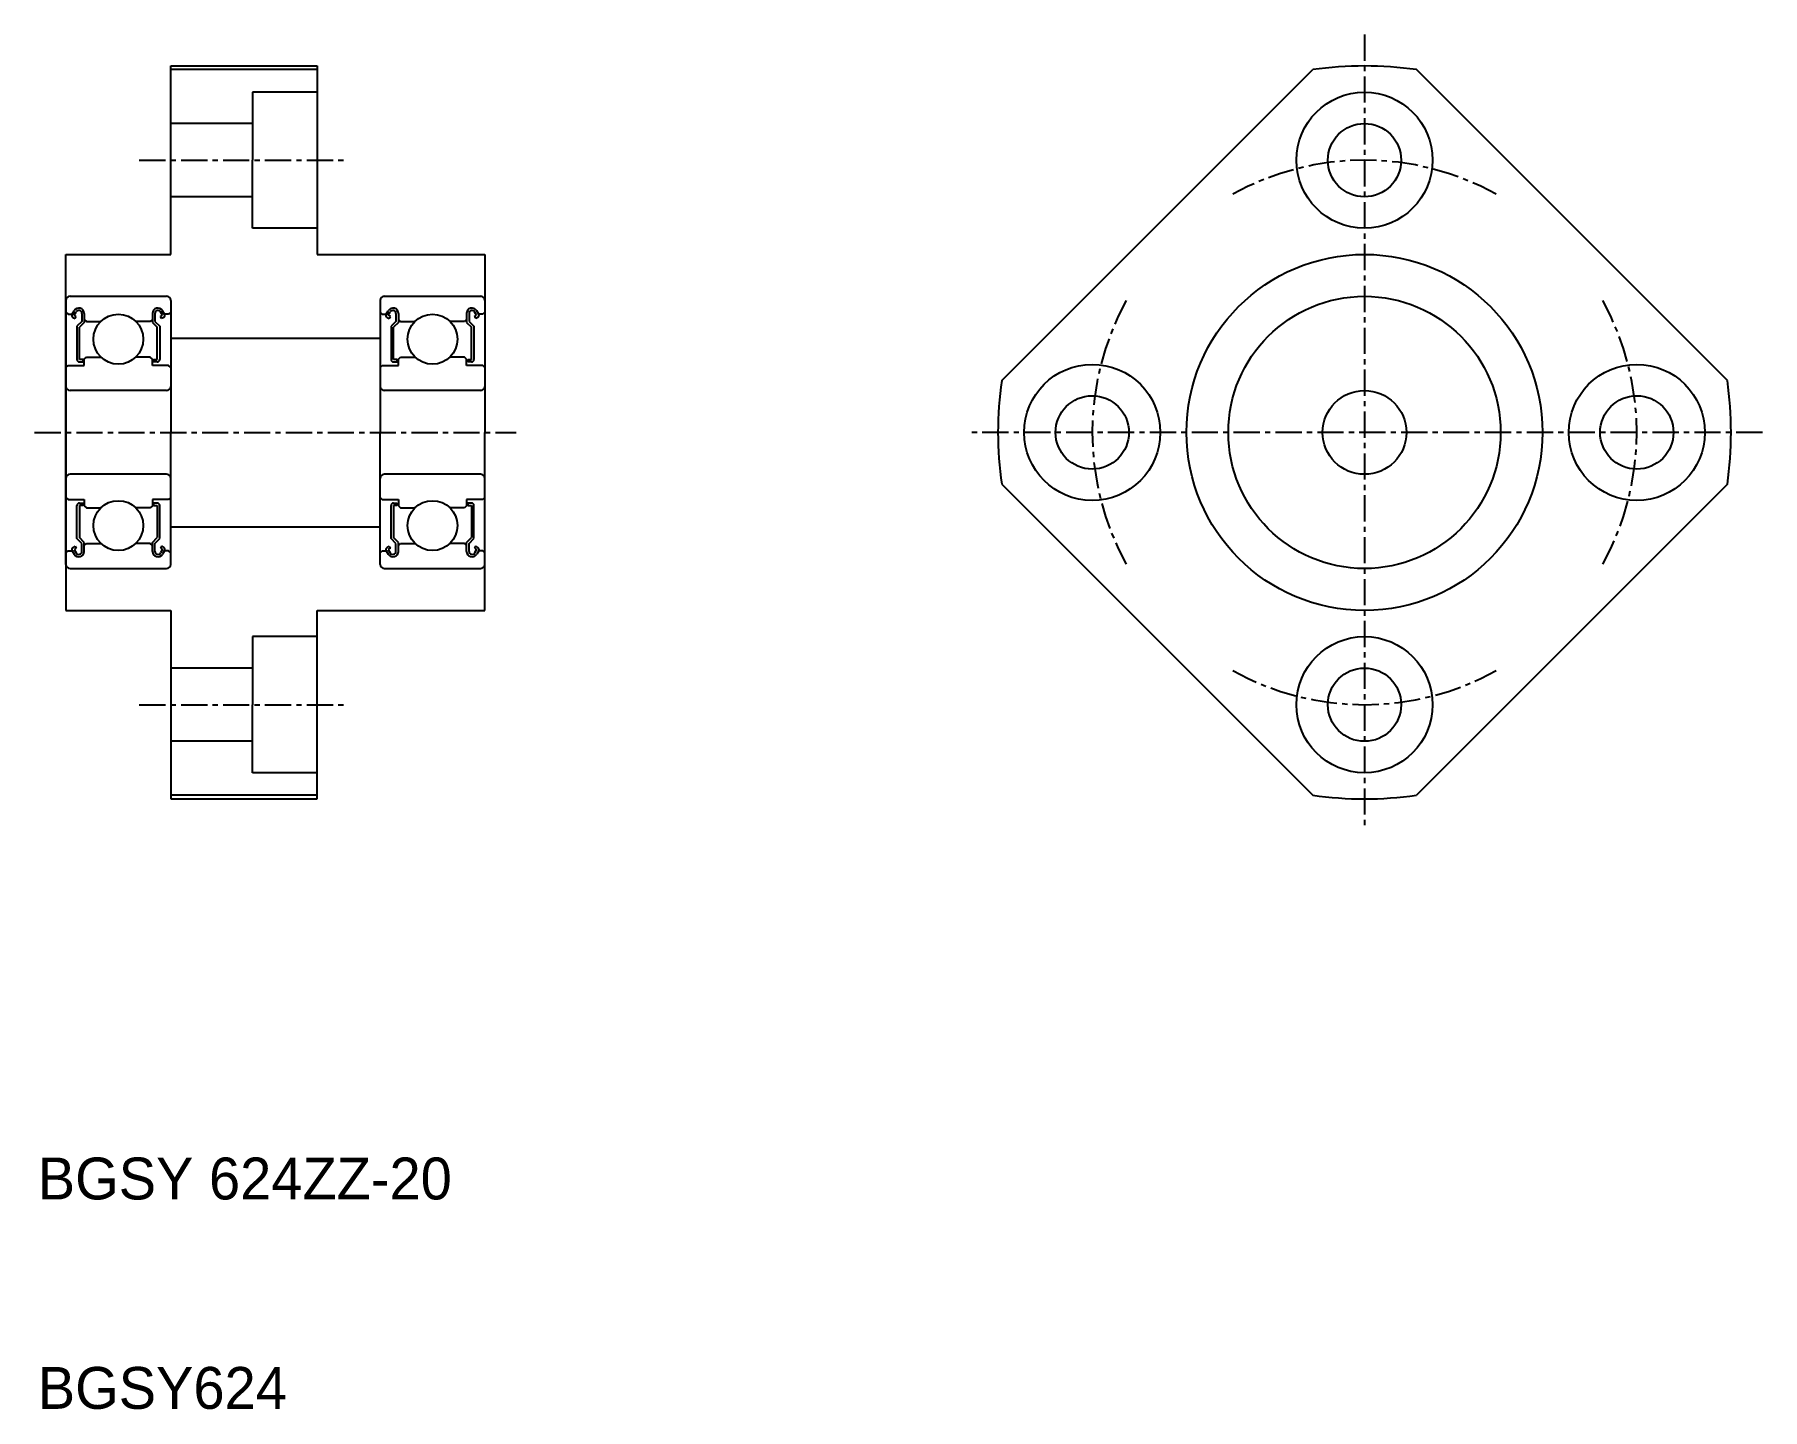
# Model space of a CAD drawing. Extents: x 131.7 to 214.2, y 96.9 to 162.5.
import ezdxf

# ---------------------------------------------------------------- set-up
doc = ezdxf.new("R2010")
doc.units = 0
doc.linetypes.add('CENTER', pattern=[2, 1.25, -0.25, 0.25, -0.25])
doc.linetypes.add('DASHED', pattern=[19.05, 12.7, -6.35])
doc.layers.get('0').update_dxf_attribs({"linetype": 'CONTINUOUS'})
doc.layers.add('CENTER', color=1, linetype='CENTER')

msp = doc.modelspace()

# ---------------------------------------------------------------- linework, layer by layer
for p, q in [((138.201, 152.03), (138.201, 161.03)), ((138.201, 161.03), (145.201, 161.03)), ((145.201, 161.03), (145.201, 152.03)), ((145.201, 160.854), (138.201, 160.854)), ((177.877, 146.005), (192.726, 160.854)), ((212.525, 146.005), (197.676, 160.854)), ((133.201, 143.53), (133.201, 152.03)), ((133.201, 152.03), (138.201, 152.03)), ((145.201, 152.03), (153.201, 152.03)), ((153.201, 152.03), (153.201, 143.53)), ((133.201, 149.83), (133.201, 143.53)), ((133.401, 150.03), (138.001, 150.03)), ((133.492, 149.18), (133.587, 149.34)), ((137.91, 149.18), (137.815, 149.34)), ((138.201, 149.83), (138.201, 143.53)), ((148.201, 149.83), (148.201, 143.53)), ((148.401, 150.03), (153.001, 150.03)), ((148.492, 149.18), (148.587, 149.34)), ((152.91, 149.18), (152.815, 149.34)), ((153.201, 149.83), (153.201, 143.53)), ((133.201, 149.28), (133.301, 149.18)), ((133.301, 149.18), (133.492, 149.18)), ((133.534, 149.021), (133.635, 148.963)), ((133.592, 149.122), (133.687, 149.282)), ((133.693, 149.063), (133.592, 149.122)), ((133.635, 148.963), (133.693, 149.063)), ((133.957, 148.83), (133.724, 148.597)), ((133.724, 148.597), (133.724, 147.016)), ((134.074, 148.782), (133.841, 148.549)), ((133.841, 147.016), (133.841, 148.549)), ((133.957, 149.21), (133.957, 148.83)), ((134.074, 149.21), (134.074, 148.782)), ((134.074, 148.93), (134.174, 148.83)), ((134.174, 148.83), (134.867, 148.83)), ((137.228, 148.83), (136.534, 148.83)), ((137.328, 148.93), (137.228, 148.83)), ((137.328, 149.21), (137.328, 148.782)), ((137.328, 148.782), (137.56, 148.549)), ((137.444, 149.21), (137.444, 148.83)), ((137.444, 148.83), (137.677, 148.597)), ((137.56, 147.016), (137.56, 148.549)), ((137.677, 148.597), (137.677, 147.016)), ((137.708, 149.063), (137.809, 149.122)), ((137.766, 148.963), (137.708, 149.063)), ((137.809, 149.122), (137.714, 149.282)), ((137.867, 149.021), (137.766, 148.963)), ((138.101, 149.18), (137.91, 149.18)), ((138.201, 149.28), (138.101, 149.18)), ((148.201, 149.28), (148.301, 149.18)), ((148.301, 149.18), (148.492, 149.18)), ((148.534, 149.021), (148.635, 148.963)), ((148.592, 149.122), (148.687, 149.282)), ((148.693, 149.063), (148.592, 149.122)), ((148.635, 148.963), (148.693, 149.063)), ((148.957, 148.83), (148.724, 148.597)), ((148.724, 148.597), (148.724, 147.016)), ((149.074, 148.782), (148.841, 148.549)), ((148.841, 147.016), (148.841, 148.549)), ((148.957, 149.21), (148.957, 148.83)), ((149.074, 149.21), (149.074, 148.782)), ((149.074, 148.93), (149.174, 148.83)), ((149.174, 148.83), (149.867, 148.83)), ((152.228, 148.83), (151.534, 148.83)), ((152.328, 148.93), (152.228, 148.83)), ((152.328, 149.21), (152.328, 148.782)), ((152.328, 148.782), (152.56, 148.549)), ((152.444, 149.21), (152.444, 148.83)), ((152.444, 148.83), (152.677, 148.597)), ((152.56, 147.016), (152.56, 148.549)), ((152.677, 148.597), (152.677, 147.016)), ((152.708, 149.063), (152.809, 149.122)), ((152.766, 148.963), (152.708, 149.063)), ((152.809, 149.122), (152.714, 149.282)), ((152.867, 149.021), (152.766, 148.963)), ((153.101, 149.18), (152.91, 149.18)), ((153.201, 149.28), (153.101, 149.18)), ((138.201, 148.255), (138.201, 148.255)), ((153.201, 148.255), (153.201, 148.255)), ((134.015, 147.016), (133.841, 147.016)), ((133.841, 146.9), (134.015, 146.9)), ((134.015, 146.9), (134.015, 147.016)), ((134.074, 147.03), (134.174, 147.13)), ((134.074, 146.73), (134.074, 147.03)), ((134.174, 147.13), (134.867, 147.13)), ((137.228, 147.13), (136.534, 147.13)), ((137.328, 147.03), (137.228, 147.13)), ((137.328, 146.73), (137.328, 147.03)), ((137.386, 146.9), (137.386, 147.016)), ((137.386, 147.016), (137.56, 147.016)), ((137.56, 146.9), (137.386, 146.9)), ((149.015, 147.016), (148.841, 147.016)), ((148.841, 146.9), (149.015, 146.9)), ((149.015, 146.9), (149.015, 147.016)), ((149.074, 147.03), (149.174, 147.13)), ((149.074, 146.73), (149.074, 147.03)), ((149.174, 147.13), (149.867, 147.13)), ((152.228, 147.13), (151.534, 147.13)), ((152.328, 147.03), (152.228, 147.13)), ((152.328, 146.73), (152.328, 147.03)), ((152.386, 146.9), (152.386, 147.016)), ((152.386, 147.016), (152.56, 147.016)), ((152.56, 146.9), (152.386, 146.9)), ((133.201, 146.63), (133.301, 146.73)), ((133.301, 146.73), (134.074, 146.73)), ((138.101, 146.73), (137.328, 146.73)), ((138.201, 146.63), (138.101, 146.73)), ((138.201, 146.68), (138.201, 146.68)), ((148.201, 146.63), (148.301, 146.73)), ((148.301, 146.73), (149.074, 146.73)), ((153.101, 146.73), (152.328, 146.73)), ((153.201, 146.63), (153.101, 146.73)), ((153.201, 146.68), (153.201, 146.68)), ((138.001, 145.53), (133.401, 145.53)), ((153.001, 145.53), (148.401, 145.53)), ((133.201, 143.53), (133.201, 135.03)), ((133.201, 137.23), (133.201, 143.53)), ((138.201, 137.23), (138.201, 143.53)), ((148.201, 137.23), (148.201, 143.53)), ((153.201, 135.03), (153.201, 143.53)), ((153.201, 137.23), (153.201, 143.53)), ((138.001, 141.53), (133.401, 141.53)), ((153.001, 141.53), (148.401, 141.53)), ((133.201, 140.43), (133.301, 140.33)), ((133.301, 140.33), (134.074, 140.33)), ((134.074, 140.33), (134.074, 140.03)), ((138.101, 140.33), (137.328, 140.33)), ((137.328, 140.33), (137.328, 140.03)), ((138.201, 140.43), (138.101, 140.33)), ((148.201, 140.43), (148.301, 140.33)), ((148.301, 140.33), (149.074, 140.33)), ((149.074, 140.33), (149.074, 140.03)), ((153.101, 140.33), (152.328, 140.33)), ((152.328, 140.33), (152.328, 140.03)), ((153.201, 140.43), (153.101, 140.33)), ((177.877, 141.055), (192.726, 126.206)), ((212.525, 141.055), (197.676, 126.206)), ((133.724, 138.463), (133.724, 140.043)), ((133.841, 140.16), (134.015, 140.16)), ((133.841, 140.043), (133.841, 138.511)), ((134.015, 140.043), (133.841, 140.043)), ((134.015, 140.16), (134.015, 140.043)), ((134.074, 140.03), (134.174, 139.93)), ((134.174, 139.93), (134.867, 139.93)), ((137.228, 139.93), (136.534, 139.93)), ((137.328, 140.03), (137.228, 139.93)), ((137.56, 140.16), (137.386, 140.16)), ((137.386, 140.16), (137.386, 140.043)), ((137.386, 140.043), (137.56, 140.043)), ((137.56, 140.043), (137.56, 138.511)), ((137.677, 138.463), (137.677, 140.043)), ((148.724, 138.463), (148.724, 140.043)), ((148.841, 140.16), (149.015, 140.16)), ((149.015, 140.043), (148.841, 140.043)), ((148.841, 140.043), (148.841, 138.511)), ((149.015, 140.16), (149.015, 140.043)), ((149.074, 140.03), (149.174, 139.93)), ((149.174, 139.93), (149.867, 139.93)), ((152.228, 139.93), (151.534, 139.93)), ((152.328, 140.03), (152.228, 139.93)), ((152.56, 140.16), (152.386, 140.16)), ((152.386, 140.16), (152.386, 140.043)), ((152.386, 140.043), (152.56, 140.043)), ((152.56, 140.043), (152.56, 138.511)), ((152.677, 138.463), (152.677, 140.043)), ((133.201, 137.78), (133.301, 137.88)), ((133.301, 137.88), (133.492, 137.88)), ((133.492, 137.88), (133.587, 137.719)), ((133.534, 138.039), (133.635, 138.097)), ((133.693, 137.996), (133.592, 137.938)), ((133.592, 137.938), (133.687, 137.777)), ((133.635, 138.097), (133.693, 137.996)), ((133.957, 138.23), (133.724, 138.463)), ((134.074, 138.278), (133.841, 138.511)), ((133.957, 137.85), (133.957, 138.23)), ((134.074, 137.85), (134.074, 138.278)), ((134.074, 138.13), (134.174, 138.23)), ((134.174, 138.23), (134.867, 138.23)), ((137.228, 138.23), (136.534, 138.23)), ((137.328, 138.13), (137.228, 138.23)), ((137.328, 138.278), (137.56, 138.511)), ((137.328, 137.85), (137.328, 138.278)), ((137.444, 138.23), (137.677, 138.463)), ((137.444, 137.85), (137.444, 138.23)), ((137.766, 138.097), (137.708, 137.996)), ((137.708, 137.996), (137.809, 137.938)), ((137.809, 137.938), (137.714, 137.777)), ((137.867, 138.039), (137.766, 138.097)), ((137.91, 137.88), (137.815, 137.719)), ((138.101, 137.88), (137.91, 137.88)), ((138.201, 137.78), (138.101, 137.88)), ((148.201, 137.78), (148.301, 137.88)), ((148.301, 137.88), (148.492, 137.88)), ((148.492, 137.88), (148.587, 137.719)), ((148.534, 138.039), (148.635, 138.097)), ((148.693, 137.996), (148.592, 137.938)), ((148.592, 137.938), (148.687, 137.777)), ((148.635, 138.097), (148.693, 137.996)), ((148.957, 138.23), (148.724, 138.463)), ((149.074, 138.278), (148.841, 138.511)), ((148.957, 137.85), (148.957, 138.23)), ((149.074, 137.85), (149.074, 138.278)), ((149.074, 138.13), (149.174, 138.23)), ((149.174, 138.23), (149.867, 138.23)), ((152.228, 138.23), (151.534, 138.23)), ((152.328, 138.13), (152.228, 138.23)), ((152.328, 138.278), (152.56, 138.511)), ((152.328, 137.85), (152.328, 138.278)), ((152.444, 138.23), (152.677, 138.463)), ((152.444, 137.85), (152.444, 138.23)), ((152.766, 138.097), (152.708, 137.996)), ((152.708, 137.996), (152.809, 137.938)), ((152.809, 137.938), (152.714, 137.777)), ((152.867, 138.039), (152.766, 138.097)), ((152.91, 137.88), (152.815, 137.719)), ((153.101, 137.88), (152.91, 137.88)), ((153.201, 137.78), (153.101, 137.88)), ((133.401, 137.03), (138.001, 137.03)), ((148.401, 137.03), (153.001, 137.03)), ((133.201, 135.03), (138.201, 135.03)), ((138.201, 135.03), (138.201, 126.03)), ((145.201, 135.03), (153.201, 135.03)), ((145.201, 126.03), (145.201, 135.03)), ((145.201, 126.206), (138.201, 126.206)), ((138.201, 126.03), (145.201, 126.03))]:
    msp.add_line(p, q)
at = {"color": 3, "linetype": 'DASHED'}
for p, q in [((142.101, 159.78), (142.101, 156.53)), ((145.201, 159.78), (142.101, 159.78)), ((142.101, 158.28), (138.201, 158.28)), ((142.101, 153.28), (142.101, 156.53)), ((142.101, 154.78), (138.201, 154.78)), ((145.201, 153.28), (142.101, 153.28)), ((142.101, 133.78), (142.101, 130.53)), ((145.201, 133.78), (142.101, 133.78)), ((142.101, 132.28), (138.201, 132.28)), ((142.101, 127.28), (142.101, 130.53)), ((142.101, 128.78), (138.201, 128.78)), ((145.201, 127.28), (142.101, 127.28))]:
    msp.add_line(p, q, dxfattribs=at)
at = {"color": 7, "linetype": 'CONTINUOUS'}
for p, q in [((138.201, 148.03), (148.201, 148.03)), ((138.201, 139.03), (148.201, 139.03))]:
    msp.add_line(p, q, dxfattribs=at)
for centre, radius in [((195.201, 156.53), 3.25), ((195.201, 156.53), 1.75), ((195.201, 143.53), 8.5), ((195.201, 143.53), 6.5), ((135.701, 147.98), 1.191), ((150.701, 147.98), 1.191), ((182.201, 143.53), 3.25), ((208.201, 143.53), 3.25), ((182.201, 143.53), 1.75), ((195.201, 143.53), 2), ((208.201, 143.53), 1.75), ((135.701, 139.08), 1.191), ((150.701, 139.08), 1.191), ((195.201, 130.53), 3.25), ((195.201, 130.53), 1.75)]:
    msp.add_circle(centre, radius)
for centre, radius, start, end in [((195.201, 143.53), 17.5, 81.8699, 98.1301), ((133.401, 149.83), 0.2, 90, 180), ((133.813, 149.21), 0.261, 0, 150.00011), ((133.813, 149.21), 0.145, 0, 149.99983), ((137.589, 149.21), 0.261, 30, 180.00005), ((137.589, 149.21), 0.145, 30, 180.00005), ((138.001, 149.83), 0.2, 0, 90), ((148.401, 149.83), 0.2, 90, 180), ((148.813, 149.21), 0.261, 0, 150.00011), ((148.813, 149.21), 0.145, 0, 149.99983), ((152.589, 149.21), 0.261, 30, 180.00005), ((152.589, 149.21), 0.145, 30, 180.00005), ((153.001, 149.83), 0.2, 0, 90), ((133.592, 149.122), 0.116, 150.00066, 240.00041), ((137.809, 149.122), 0.116, 299.99921, 29.99951), ((148.592, 149.122), 0.116, 150.00066, 240.00041), ((152.809, 149.122), 0.116, 299.99921, 29.99951), ((133.841, 147.016), 0.116, 180.00005, 270.00003), ((137.56, 147.016), 0.116, 269.99954, 0), ((148.841, 147.016), 0.116, 180.00005, 270.00003), ((152.56, 147.016), 0.116, 269.99954, 0), ((133.401, 145.73), 0.2, 180, 270), ((138.001, 145.73), 0.2, 270, 0), ((148.401, 145.73), 0.2, 180, 270), ((153.001, 145.73), 0.2, 270, 0), ((195.201, 143.53), 17.5, 171.8699, 188.1301), ((195.201, 143.53), 17.5, 351.8699, 8.1301), ((133.401, 141.33), 0.2, 90, 180), ((138.001, 141.33), 0.2, 0, 90), ((148.401, 141.33), 0.2, 90, 180), ((153.001, 141.33), 0.2, 0, 90), ((133.841, 140.043), 0.116, 89.99997, 179.99995), ((137.56, 140.043), 0.116, 0, 90.00046), ((148.841, 140.043), 0.116, 89.99997, 179.99995), ((152.56, 140.043), 0.116, 0, 90.00046), ((133.592, 137.938), 0.116, 119.99844, 210.00655), ((133.813, 137.85), 0.261, 209.99989, 0), ((133.813, 137.85), 0.145, 210.00017, 0), ((137.589, 137.85), 0.261, 179.99995, 330), ((137.589, 137.85), 0.145, 179.99995, 330), ((137.809, 137.938), 0.116, 330.00049, 60.00079), ((148.592, 137.938), 0.116, 119.99844, 210.00655), ((148.813, 137.85), 0.261, 209.99989, 0), ((148.813, 137.85), 0.145, 210.00017, 0), ((152.589, 137.85), 0.261, 179.99995, 330), ((152.589, 137.85), 0.145, 179.99995, 330), ((152.809, 137.938), 0.116, 330.00049, 60.00079), ((133.401, 137.23), 0.2, 180, 270), ((138.001, 137.23), 0.2, 270, 0), ((148.401, 137.23), 0.2, 180, 270), ((153.001, 137.23), 0.2, 270, 0), ((195.201, 143.53), 17.5, 261.8699, 278.1301)]:
    msp.add_arc(centre, radius, start, end)
at = {"layer": 'CENTER', "color": 1, "linetype": 'CENTER'}
for p, q in [((195.201, 162.53), (195.201, 124.53)), ((136.701, 156.53), (146.701, 156.53)), ((131.701, 143.53), (154.701, 143.53)), ((214.201, 143.53), (176.201, 143.53)), ((136.701, 130.53), (146.701, 130.53))]:
    msp.add_line(p, q, dxfattribs=at)
for start, end in [(61.04498, 118.95502), (151.04498, 208.95502), (331.04498, 28.95502), (241.04498, 298.95502)]:
    msp.add_arc((195.201, 143.53), 13, start, end, dxfattribs=at)

# ---------------------------------------------------------------- texts
for s, p in [('BGSY 624ZZ-20', (131.854, 106.903)), ('BGSY624', (131.854, 96.903))]:
    msp.add_text(s, height=2).set_placement(p)

doc.saveas('drawing.dxf')
